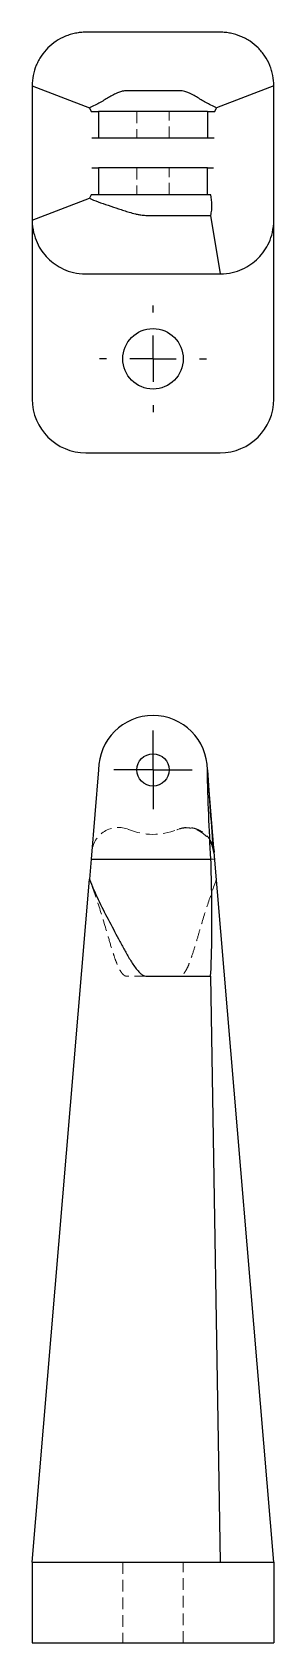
# Model space of a CAD drawing. Header units: millimetres. Extents: x 70 to 246, y 7 to 181.
# Drawn here: x 70 to 96, y 7 to 180.7 of the extents above.
import ezdxf

# ---------------------------------------------------------------- set-up
doc = ezdxf.new("R2010")
doc.units = ezdxf.units.MM
doc.linetypes.add('HIDDEN', pattern=[1.905, 1.27, -0.635])
doc.layers.add('10', color=7, linetype='Continuous')

# ---------------------------------------------------------------- blocks, each defined once
blk = doc.blocks.new('SW_CENTERMARKSYMBOL_0')
at = {"layer": '10', "color": 0}
for p, q in [((0, 2.5), (0, 4.24)), ((0, 0), (0, 2.5)), ((-2.5, 0), (-4.24, 0)), ((0, 0), (-2.5, 0)), ((0, 0), (0, -2.5)), ((0, 0), (2.5, 0)), ((2.5, 0), (4.24, 0)), ((0, -2.5), (0, -4.24))]:
    blk.add_line(p, q, dxfattribs=at)
blk = doc.blocks.new('SW_CENTERMARKSYMBOL_1')
at = {"layer": '10', "color": 0}
for p, q in [((0, 5), (0, 5.76)), ((0, 0), (0, 2.5)), ((-5, 0), (-5.76, 0)), ((0, 0), (-2.5, 0)), ((0, 0), (0, -2.5)), ((0, 0), (2.5, 0)), ((5, 0), (5.76, 0)), ((0, -5), (0, -5.76))]:
    blk.add_line(p, q, dxfattribs=at)

msp = doc.modelspace()

# ---------------------------------------------------------------- linework, layer by layer
at = {"color": 7, "linetype": 'Continuous', "lineweight": 25}
for p, q in [((90.24, 180.68), (75.76, 180.68)), ((69.97, 174.89), (69.97, 160.4)), ((69.97, 174.89), (76.15, 172.51)), ((96.03, 174.89), (89.85, 172.51)), ((96.03, 160.4), (96.03, 174.89)), ((76.15, 172.51), (76.33, 172.13)), ((76.33, 172.13), (77.13, 172.13)), ((77.13, 172.13), (77.13, 169.24)), ((88.87, 172.13), (77.13, 172.13)), ((88.87, 172.13), (88.87, 169.24)), ((88.87, 172.13), (89.67, 172.13)), ((89.67, 172.13), (89.85, 172.51)), ((77.13, 169.24), (76.39, 169.24)), ((88.87, 169.24), (77.13, 169.24)), ((89.61, 169.24), (88.87, 169.24)), ((76.39, 166.05), (77.13, 166.05)), ((77.13, 166.05), (77.13, 163.15)), ((88.87, 166.05), (77.13, 166.05)), ((88.87, 163.15), (88.87, 166.05)), ((69.97, 160.4), (76.15, 162.78)), ((76.33, 163.15), (76.15, 162.78)), ((77.13, 163.15), (76.33, 163.15)), ((88.87, 163.15), (77.13, 163.15)), ((69.97, 160.4), (69.97, 141.11)), ((89.22, 160.93), (90.24, 154.61)), ((96.03, 141.11), (96.03, 160.4)), ((75.76, 154.61), (90.24, 154.61)), ((75.76, 135.32), (90.24, 135.32)), ((77.13, 101.13), (76.33, 91.5)), ((89.61, 92.26), (88.87, 101.13)), ((89.55, 92.63), (89.61, 92.26)), ((96.03, 15.69), (89.61, 92.26)), ((76.33, 91.5), (76.15, 89.35)), ((76.33, 91.5), (89.25, 91.5)), ((69.97, 15.69), (76.15, 89.35)), ((89.22, 78.88), (90.24, 15.69)), ((69.97, 15.69), (69.97, 7)), ((69.97, 15.69), (75.76, 15.69)), ((75.76, 15.69), (90.24, 15.69)), ((90.24, 15.69), (96.03, 15.69)), ((96.03, 15.69), (96.03, 7)), ((69.97, 7), (75.76, 7)), ((75.76, 7), (90.24, 7)), ((90.24, 7), (96.03, 7))]:
    msp.add_line(p, q, dxfattribs=at)
at = {"color": 7, "linetype": 'HIDDEN', "lineweight": 18}
for p, q in [((81.26, 172.13), (81.26, 169.24)), ((84.74, 169.24), (84.74, 172.13)), ((81.26, 166.05), (81.26, 163.15)), ((84.74, 163.15), (84.74, 166.05)), ((89.25, 91.5), (89.67, 91.5)), ((79.74, 15.69), (79.74, 7)), ((86.26, 7), (86.26, 15.69))]:
    msp.add_line(p, q, dxfattribs=at)
at = {"color": 7, "linetype": 'HIDDEN', "lineweight": 18, "flags": 128}
msp.add_lwpolyline([(85.63, 94.7), (86.15, 94.86), (86.62, 94.91)], dxfattribs=at)
at = {"color": 7, "linetype": 'Continuous', "lineweight": 25, "flags": 128}
msp.add_lwpolyline([(89.61, 92.26), (89.61, 92.26)], dxfattribs=at)
at = {"color": 7, "linetype": 'Continuous', "lineweight": 25}
for centre, radius in [((83, 145.46), 3.26), ((83, 101.13), 1.74)]:
    msp.add_circle(centre, radius, dxfattribs=at)
for centre, radius, start, end in [((75.76, 141.11), 5.79, 180, 270), ((90.24, 141.11), 5.79, 270, 0), ((83, 101.13), 5.87, 0, 180)]:
    msp.add_arc(centre, radius, start, end, dxfattribs=at)
at = {"color": 7, "linetype": 'HIDDEN', "lineweight": 18}
for centre, radius, start, end in [((79.28, 92.02), 2.9, 67.7835, 175.2042), ((83, 101.13), 6.95, 247.7835, 291.6137)]:
    msp.add_arc(centre, radius, start, end, dxfattribs=at)
at = {"color": 7, "linetype": 'Continuous', "lineweight": 25}
for points, knots in [([(75.76, 180.68), (75.57, 180.68), (75.38, 180.67), (75, 180.63), (74.82, 180.6), (74.45, 180.53), (74.26, 180.48), (73.9, 180.37), (73.72, 180.31), (73.19, 180.09), (72.86, 179.91), (72.23, 179.49), (71.93, 179.25), (71.4, 178.72), (71.16, 178.42), (70.84, 177.95), (70.74, 177.79), (70.56, 177.45), (70.48, 177.28), (70.26, 176.76), (70.15, 176.39), (70, 175.65), (69.97, 175.27), (69.97, 174.89)], [0, 0, 0, 0, 0.0625, 0.0625, 0.125, 0.125, 0.1875, 0.1875, 0.25, 0.25, 0.375, 0.375, 0.5, 0.5, 0.625, 0.625, 0.6875, 0.6875, 0.75, 0.75, 0.875, 0.875, 1, 1, 1, 1]), ([(96.03, 174.89), (96.03, 175.27), (96, 175.64), (95.89, 176.2), (95.84, 176.38), (95.73, 176.75), (95.67, 176.93), (95.45, 177.45), (95.27, 177.79), (94.85, 178.41), (94.61, 178.71), (94.07, 179.25), (93.78, 179.49), (93.31, 179.8), (93.14, 179.9), (92.81, 180.08), (92.64, 180.16), (92.11, 180.38), (91.75, 180.49), (91.19, 180.6), (91, 180.63), (90.62, 180.67), (90.43, 180.68), (90.24, 180.68)], [0, 0, 0, 0, 0.125, 0.125, 0.1875, 0.1875, 0.25, 0.25, 0.375, 0.375, 0.5, 0.5, 0.625, 0.625, 0.6875, 0.6875, 0.75, 0.75, 0.875, 0.875, 0.9375, 0.9375, 1, 1, 1, 1]), ([(89.85, 172.51), (89.65, 172.61), (89.45, 172.71), (89.06, 172.91), (88.88, 173), (88.52, 173.2), (88.35, 173.3), (88.01, 173.5), (87.85, 173.6), (87.51, 173.8), (87.35, 173.9), (87.06, 174.05), (86.96, 174.1), (86.78, 174.17), (86.72, 174.19), (86.59, 174.24), (86.52, 174.26), (86.35, 174.3), (86.26, 174.32), (86.08, 174.35), (86.01, 174.35), (85.86, 174.36), (85.79, 174.36), (85.42, 174.36), (84.52, 174.36), (83.04, 174.36), (81.55, 174.36), (80.62, 174.36), (80.28, 174.36), (80.21, 174.36), (80.17, 174.36), (80.06, 174.36), (79.99, 174.35), (79.86, 174.34), (79.8, 174.33), (79.69, 174.31), (79.65, 174.3), (79.51, 174.27), (79.44, 174.25), (79.3, 174.2), (79.24, 174.18), (79.06, 174.11), (78.96, 174.06), (78.67, 173.91), (78.5, 173.81), (78.16, 173.61), (78, 173.51), (77.66, 173.31), (77.49, 173.21), (77.13, 173.01), (76.94, 172.91), (76.55, 172.71), (76.35, 172.61), (76.15, 172.51)], [0, 0, 0, 0, 0.0625, 0.0625, 0.125, 0.125, 0.1875, 0.1875, 0.25, 0.25, 0.3125, 0.3125, 0.34375, 0.34375, 0.359375, 0.359375, 0.375, 0.375, 0.390625, 0.390625, 0.398437, 0.398437, 0.40625, 0.40625, 0.4375, 0.5, 0.5625, 0.59375, 0.597656, 0.597656, 0.601562, 0.601562, 0.609375, 0.609375, 0.617187, 0.617187, 0.625, 0.625, 0.640625, 0.640625, 0.65625, 0.65625, 0.6875, 0.6875, 0.75, 0.75, 0.8125, 0.8125, 0.875, 0.875, 0.9375, 0.9375, 1, 1, 1, 1]), ([(76.15, 162.78), (76.42, 162.64), (76.75, 162.51), (77.43, 162.26), (77.79, 162.14), (78.53, 161.89), (78.91, 161.76), (79.47, 161.58), (79.66, 161.51), (80.05, 161.39), (80.24, 161.33), (80.65, 161.21), (80.86, 161.15), (81.22, 161.06), (81.35, 161.04), (81.55, 161), (81.63, 160.99), (81.78, 160.96), (81.87, 160.95), (82.05, 160.94), (82.14, 160.93), (82.29, 160.93), (82.34, 160.93), (82.45, 160.93), (82.7, 160.93), (83.36, 160.93), (85.58, 160.93), (87.6, 160.93), (89.22, 160.93)], [0, 0, 0, 0, 0.125, 0.125, 0.25, 0.25, 0.375, 0.375, 0.4375, 0.4375, 0.5, 0.5, 0.5625, 0.5625, 0.59375, 0.59375, 0.609375, 0.609375, 0.625, 0.625, 0.640625, 0.640625, 0.648437, 0.648437, 0.65625, 0.6875, 0.75, 1, 1, 1, 1]), ([(89.22, 160.93), (89.28, 161.11), (89.31, 161.3), (89.35, 161.67), (89.36, 161.86), (89.35, 162.41), (89.31, 162.78), (89.25, 163.15)], [0, 0, 0, 0, 0.25, 0.25, 0.5, 0.5, 1, 1, 1, 1]), ([(89.61, 92.23), (89.59, 92.44), (89.57, 92.68), (89.48, 92.9), (89.47, 92.93)], [0, 0, 0, 0, 0.881437, 1, 1, 1, 1]), ([(89.22, 78.88), (89.28, 79.93), (89.31, 80.98), (89.35, 83.09), (89.36, 84.14), (89.35, 87.29), (89.31, 89.4), (89.25, 91.5)], [0, 0, 0, 0, 0.25, 0.25, 0.5, 0.5, 1, 1, 1, 1]), ([(76.15, 89.35), (76.42, 88.6), (76.75, 87.87), (77.43, 86.43), (77.79, 85.72), (78.53, 84.31), (78.91, 83.6), (79.47, 82.55), (79.66, 82.2), (80.05, 81.5), (80.24, 81.15), (80.65, 80.46), (80.86, 80.12), (81.22, 79.64), (81.35, 79.49), (81.55, 79.27), (81.63, 79.2), (81.78, 79.07), (81.87, 79.01), (82.05, 78.93), (82.14, 78.89), (82.29, 78.88), (82.34, 78.88), (82.45, 78.88), (82.7, 78.88), (83.36, 78.88), (85.58, 78.88), (87.6, 78.88), (89.22, 78.88)], [0, 0, 0, 0, 0.125, 0.125, 0.25, 0.25, 0.375, 0.375, 0.4375, 0.4375, 0.5, 0.5, 0.5625, 0.5625, 0.59375, 0.59375, 0.609375, 0.609375, 0.625, 0.625, 0.640625, 0.640625, 0.648437, 0.648437, 0.65625, 0.6875, 0.75, 1, 1, 1, 1])]:
    msp.add_open_spline(points, degree=3, knots=knots, dxfattribs=at)
for points in [[(88.87, 166.05), (89.06, 166.05), (89.28, 166.05), (89.52, 166.05)], [(89.25, 163.15), (89.06, 163.15), (88.92, 163.15), (88.87, 163.15)], [(69.97, 160.4), (69.97, 159.89), (70.09, 159.03), (70.47, 157.96), (70.99, 157.06), (71.64, 156.29), (72.42, 155.64), (73.32, 155.11), (74.39, 154.73), (75.25, 154.61), (75.76, 154.61)], [(90.24, 154.61), (90.74, 154.61), (91.59, 154.73), (92.66, 155.1), (93.57, 155.63), (94.36, 156.29), (95.02, 157.07), (95.54, 157.98), (95.92, 159.06), (96.03, 159.91), (96.03, 160.4)], [(88.87, 101.13), (89.06, 98.16), (89.28, 95.19), (89.52, 92.22)], [(89.25, 91.5), (89.06, 94.71), (88.92, 97.92), (88.87, 101.13)]]:
    msp.add_open_spline(points, degree=3, dxfattribs=at)
at = {"color": 7, "linetype": 'HIDDEN', "lineweight": 18}
for points, knots in [([(89.52, 92.22), (89.5, 92.45), (89.46, 92.67), (89.32, 93.09), (89.22, 93.3), (88.99, 93.69), (88.85, 93.86), (88.53, 94.19), (88.35, 94.32), (87.97, 94.56), (87.76, 94.66), (87.34, 94.8), (87.11, 94.85), (86.66, 94.89), (86.44, 94.88), (85.99, 94.81), (85.77, 94.76), (85.56, 94.67)], [0, 0, 0, 0, 0.125, 0.125, 0.25, 0.25, 0.375, 0.375, 0.5, 0.5, 0.625, 0.625, 0.75, 0.75, 0.875, 0.875, 1, 1, 1, 1]), ([(85.56, 94.67), (85.59, 94.68), (85.61, 94.69), (85.63, 94.7), (85.63, 94.7), (85.63, 94.7), (85.63, 94.7), (85.63, 94.7)], [0, 0, 0, 0, 0.5, 0.5, 0.75, 0.75, 1, 1, 1, 1]), ([(89.47, 92.93), (89.4, 93.09), (89.27, 93.44), (88.95, 93.89), (88.57, 94.27), (88.19, 94.53), (87.76, 94.74), (87.38, 94.85), (87.06, 94.9), (86.88, 94.91), (86.71, 94.92), (86.45, 94.91), (86.15, 94.86), (85.94, 94.8), (85.82, 94.76)], [0, 0, 0, 0, 0.086339, 0.180853, 0.266843, 0.342268, 0.406053, 0.498003, 0.529479, 0.56509, 0.609218, 0.664227, 0.811135, 1, 1, 1, 1]), ([(82.28, 78.88), (81.71, 78.88), (81.01, 78.88), (80.3, 78.88), (80.09, 78.88), (80.02, 78.9), (79.89, 78.96), (79.84, 79.01), (79.68, 79.15), (79.6, 79.27), (79.44, 79.51), (79.38, 79.63), (79.19, 80.01), (79.09, 80.27), (78.89, 80.8), (78.8, 81.06), (78.54, 81.86), (78.38, 82.4), (77.91, 84.02), (77.59, 85.1), (76.91, 87.23), (76.53, 88.29), (76.15, 89.35)], [0, 0, 0, 0, 0.125, 0.15625, 0.15625, 0.171875, 0.171875, 0.1875, 0.1875, 0.21875, 0.21875, 0.25, 0.25, 0.3125, 0.3125, 0.375, 0.375, 0.5, 0.5, 0.75, 0.75, 1, 1, 1, 1]), ([(89.85, 89.35), (89.52, 88.44), (89.2, 87.54), (88.6, 85.71), (88.32, 84.79), (87.91, 83.4), (87.78, 82.94), (87.5, 82.01), (87.36, 81.55), (87.13, 80.87), (87.05, 80.64), (86.88, 80.19), (86.79, 79.97), (86.63, 79.64), (86.57, 79.54), (86.44, 79.33), (86.38, 79.23), (86.22, 79.05), (86.12, 78.96), (85.95, 78.89), (85.89, 78.88), (85.77, 78.88), (85.71, 78.88), (85.65, 78.88)], [0, 0, 0, 0, 0.25, 0.25, 0.5, 0.5, 0.625, 0.625, 0.75, 0.75, 0.8125, 0.8125, 0.875, 0.875, 0.90625, 0.90625, 0.9375, 0.9375, 0.96875, 0.96875, 0.984375, 0.984375, 1, 1, 1, 1])]:
    msp.add_open_spline(points, degree=3, knots=knots, dxfattribs=at)

# ---------------------------------------------------------------- block references
at = {"layer": '10'}
for name, p in [('SW_CENTERMARKSYMBOL_1', (83, 145.46)), ('SW_CENTERMARKSYMBOL_0', (83, 101.13))]:
    msp.add_blockref(name, p, dxfattribs=at)

doc.saveas('drawing.dxf')
